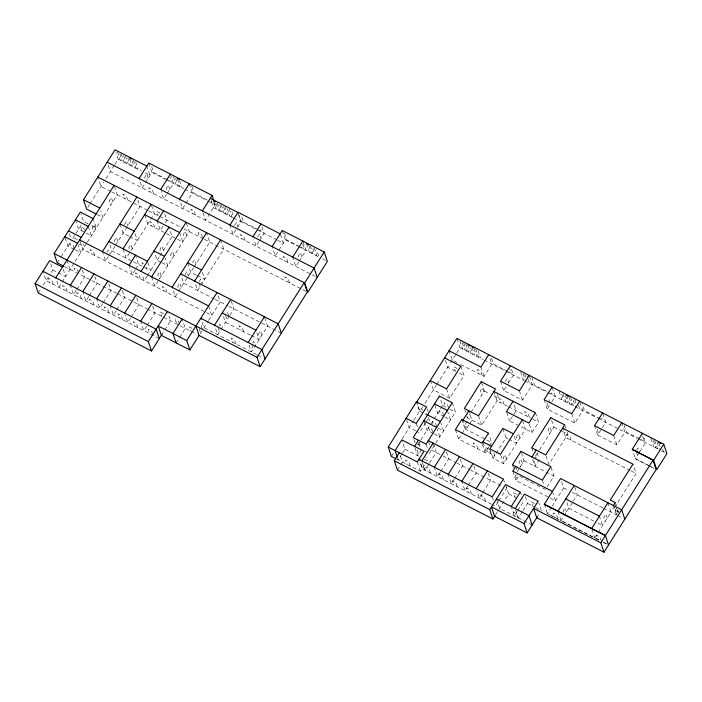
<?xml version="1.0" encoding="UTF-8"?>
<svg xmlns="http://www.w3.org/2000/svg" width="702" height="702" viewBox="0 0 702 702"><rect width="100%" height="100%" fill="white"/><g stroke="black" fill="none" stroke-linecap="round" stroke-linejoin="round"><path stroke-width="0.53" stroke-dasharray="3.51 2.63" d="M391.383 456.432L394.252 451.781M402.281 438.759L413.188 421.209M87.785 207.292L89.505 204.572M90.075 203.668L103.721 182.072M105.923 178.571L114.25 165.4M114.812 164.514L118.155 159.205L115.962 152.641M38.241 293.032L41.032 288.601M43.27 285.065L48.877 276.193M51.123 272.63L52.808 269.963L50.298 262.46M57.274 262.89L60.618 257.599M61.179 256.713L71.06 241.067M72.754 238.39L82.371 223.166M86.872 242.883L58.88 287.188L55.739 277.817M87.311 242.19L117.26 194.779L114.435 186.337M76.272 290.224L73.473 294.656L70.648 286.214M76.834 289.338L84.679 276.913L81.546 267.532M148.789 163.048L151.93 172.429L142.173 187.873L139.031 178.492M106.862 252.351L108.354 249.991L109.512 253.44M124.324 224.701L126.316 221.551L127.764 225.868M114.909 246.209L105.563 261.012L102.422 251.641M115.497 245.288L140.04 206.432L137.215 197.99M88.733 296.595L85.934 301.026L82.792 291.646M89.294 295.709L97.139 283.283L94.314 274.842M166.637 194.375L163.768 198.92L161.258 191.409M167.208 193.462L173.526 183.476L170.384 174.096M102.624 303.703L99.824 308.134L96.683 298.754M103.185 302.816L111.03 290.391L108.205 281.95M135.126 270.051L132.213 274.649L129.387 266.207M135.705 269.129L138.61 264.522L135.477 255.142M163.004 226.141L160.293 230.44L157.151 221.06M165.181 222.701L166.813 220.121L163.987 211.679M116.207 310.653L113.408 315.084L110.267 305.703M116.769 309.766L124.614 297.341L121.788 288.899M147.087 276.167L144.182 280.774L141.98 274.21M147.56 275.421L159.907 255.879M160.021 255.695L172.139 236.504L169.006 227.123M130.59 318.006L127.79 322.446L125.281 314.944M131.151 317.12L138.996 304.703L135.863 295.323M214.654 202.957L215.286 204.835L205.528 220.279L202.387 210.898M146.604 326.202L143.796 330.633L140.97 322.192M147.166 325.316L155.01 312.89L152.185 304.449M184.863 274.894L186.855 271.735L188.294 276.053M192.523 262.767L194.515 259.617L195.955 263.926M193.612 267.646L175.272 296.683L172.13 287.302M193.971 267.076L209.749 242.093L206.923 233.652M161.355 335.354L164.365 330.589M164.794 329.905L170.525 320.832L167.699 312.39M199.228 281.467L200.719 279.098L202.158 283.415M234.591 225.421L236.583 222.262L238.022 226.579M238.329 213.189L241.155 221.63L233.099 234.389L229.958 225.009M176.114 342.909L178.984 338.373M179.554 337.46L185.293 328.387L182.151 319.006M257.643 237.013L259.635 233.863L261.074 238.171M200.14 333.696L203.08 329.027M203.659 328.115L208.275 320.814M208.599 320.305L220.217 301.913L217.076 292.532M258.924 241.576L256.046 246.13L253.852 239.566M259.503 240.663L264.101 233.38L261.284 224.938M219.042 325.746L220.042 324.166L221.481 328.483M229.335 316.058L217.594 334.635L214.461 325.254M229.791 315.33L233.863 308.889L231.037 300.447M282.23 230.51L285.372 239.891L275.228 255.94L272.095 246.56M298.657 262.03L295.849 266.488L292.708 257.107M299.227 261.135L305.984 250.438L303.159 241.997M252.755 342.997L253.755 341.418L255.195 345.735M413.768 420.296L419.533 411.17L416.391 401.79M422.683 406.879L419.866 411.337L416.725 401.956M424.947 403.308L436.267 385.38M436.837 384.468L449.964 363.697M450.526 362.811L456.116 353.957M456.669 353.071L460.021 347.771L456.888 338.39M402.149 453.703L398.218 459.924L397.595 458.055M402.711 452.816L404.966 449.254L402.141 440.812M425.702 422.771L419.357 432.809L416.576 431.388M426.272 421.867L429.159 417.304M397.411 470.129L400.228 465.672M400.789 464.777L402.474 462.1L400.28 455.537M417.497 445.208L420.454 440.523M420.84 439.908L442.567 405.519L439.434 396.139M430.265 380.528L433.406 389.908L449.701 398.253L464.022 375.579L460.881 366.198M421.569 449.622L417.69 455.765L414.549 446.384M429.194 453.527L455.387 412.074L452.246 402.694M396.516 459.055L420.472 471.305L426.088 462.416M460.889 364.592L484.038 376.43L491.856 364.057L489.031 355.616M428.948 464.013L425.026 470.226L422.2 461.784M429.51 463.127L436.24 452.483L433.099 443.102M497.376 394.621L498.631 398.367L481.695 425.166L467.444 417.874L470.366 413.259M470.954 412.337L484.38 391.075L481.239 381.695M467.084 421.34L465.593 423.701L467.032 428.018M488.829 446.867L485.196 452.614L458.546 438.978L461.451 434.371M462.039 433.45L464.943 428.843L462.118 420.401M469.05 424.824L466.128 429.448L462.987 420.077M469.638 423.894L471.972 420.191L469.155 411.749M440.286 472.165L437.486 476.597L434.345 467.216M440.847 471.279L448.692 458.854L445.867 450.412M505.256 381.476L507.248 378.325L508.687 382.643M529.475 376.307L532.3 384.749L522.542 400.193L503.694 390.549L507.713 384.187M508.283 383.274L513.452 375.105L510.31 365.724M454.176 479.273L451.377 483.704L448.236 474.324M454.738 478.387L462.583 465.961L459.757 457.52M489.268 446.165L491.602 442.479L488.46 433.099M467.76 486.223L464.961 490.654L461.819 481.274M468.322 485.336L476.167 472.911L473.341 464.47M535.459 412.75L538.601 422.121L532.081 432.441L509.617 420.954L513.416 414.935M513.961 414.075L516.137 410.635L513.311 402.193M522.683 420.638L525.508 429.08L503.641 463.697L493.032 458.266L505.984 437.767L503.158 429.326M482.151 493.576L479.343 498.016L476.833 490.514M482.713 492.69L490.558 480.273L487.416 470.893M579.949 402.132L582.774 410.573L574.841 423.13L547.279 409.02L551.245 402.746M551.807 401.851L555.212 396.463L552.386 388.022M498.157 501.772L495.358 506.203L492.462 504.729M498.718 500.886L506.563 488.46L505.308 484.705M517.304 471.516L519.568 467.936M520.129 467.041L524.087 460.775L520.954 451.395M552.43 491.391L555.572 500.772L515.935 480.493L518.857 475.859L516.426 474.613M495.691 514.54L508.696 493.954L505.87 485.512M535.415 456.291L538.882 450.816M539.452 449.903L553.86 427.088L550.728 417.708M539.39 459.529L535.056 466.382L532.23 457.941M517.198 511.425L514.347 515.935L511.521 507.493M517.769 510.521L523.464 501.509L522.832 499.631M567.225 432.371L567.857 434.248L548.832 464.364L545.7 454.984M522.393 511.644L518.383 517.997L515.242 508.617M522.972 510.731L527.562 503.474L525.043 495.972M547.2 486.802L553.983 476.07L550.842 466.69M536.723 517.769L539.592 513.232M551.509 507.204L547.437 513.645L559.073 519.62M552.088 506.291L563.706 487.899L560.88 479.457M621.779 422.744L624.912 432.125L616.856 444.875L597.674 435.065L601.702 428.685M602.281 427.781L605.729 422.314L602.597 412.934M544.304 504.264L547.437 513.645L561.082 520.63L572.823 502.044M573.28 501.316L577.351 494.884L574.526 486.442M636.574 450.254L638.065 447.885L639.504 452.202M639.329 452.483L635.389 458.722L647.656 465.136M639.891 451.588L645.524 442.672L642.699 434.231M562.048 521.121L594.796 537.872L611.065 512.127L607.923 502.746M614.566 507.581L636.091 473.508L632.95 464.127M616.716 507.985L615.329 510.196L616.768 514.505M617.742 510.091L618.374 511.969L616.514 514.917L613.372 505.537M299.798 246.56L286.785 239.9L284.275 232.397M300.728 247.034L304.449 248.938L302.878 244.243M285.372 239.891L297.551 246.121M298.49 246.604L319.112 257.151L316.602 249.649M322.499 258.889L327.36 261.372M167.681 179.765L153.729 172.631L151.22 165.128M168.612 180.238L171.393 181.669L169.831 176.974M207.195 199.982L194.173 193.322L191.664 185.819M151.93 172.429L165.075 179.15M166.014 179.633L183.889 188.777M184.837 189.259L206.695 200.439M207.643 200.93L215.286 204.835M258.327 229.703L243.454 222.095L240.944 214.593M259.257 230.177L261.118 231.133L260.179 228.317M241.155 221.63L256.449 229.457M257.406 229.949L276.57 239.751M277.536 240.242L283.283 243.19L280.151 233.81M232.467 217.453L213.461 207.722L210.951 200.219M233.424 217.936L241.023 221.832L238.206 213.382M118.155 159.205L141.313 171.051M145.165 173.025L149.991 175.491L146.85 166.111M507.52 371.297L493.576 364.154L491.067 356.651M508.45 371.77L511.24 373.192L509.67 368.506M546.577 391.268L534.485 385.091L531.976 377.579M550.289 393.173L552.149 394.129L551.21 391.312M600.298 418.752L584.494 410.67L581.984 403.167M639.531 438.829L626.517 432.169L624.008 424.666M640.461 439.303L644.182 441.207L642.611 436.521M460.021 347.771L483.169 359.617M484.134 360.108L505.001 370.779M505.94 371.261L523.815 380.405M524.763 380.888L546.621 392.067M547.569 392.558L574.218 406.195M575.175 406.677L597.121 417.909M598.078 418.401L637.091 438.355M638.03 438.838L658.16 449.131M661.512 450.851L666.9 453.606M315.277 276.43L110.337 171.586L107.52 163.145M457.028 362.618L452.202 360.144L449.069 350.763M159.951 213.039L156.669 211.363L158.108 215.672M649.964 466.181L635.389 458.722L632.248 449.341M650.929 466.672L655.791 469.155M457.195 368.506L453.904 366.83L455.352 371.139M110.714 191.427L100.956 186.434L97.824 177.053M111.697 191.927L147.797 210.398M148.771 210.898L182.932 228.369M183.906 228.87L203.422 238.855M204.396 239.356L306.862 291.778M455.396 371.165L447.727 367.243L444.585 357.862M459.231 373.131L464.022 375.579M484.38 391.075L490.075 393.998M493.875 395.937L498.631 398.367M553.86 427.088L561.328 430.905M562.258 431.388L567.857 434.248M507.546 406.239L497.051 400.868L493.91 391.488M508.502 406.73L532.046 418.778M532.985 419.252L538.601 422.121M630.308 470.551L565.777 437.539L562.951 429.097M631.273 471.042L636.091 473.508M97.183 214.505L102.94 217.445L100.746 210.881M128.808 236.144L123.113 233.231L119.972 223.85M129.765 236.635L137.364 240.523L134.222 231.142M196.323 275.07L190.725 272.209L187.592 262.829M197.253 275.544L204.721 279.361L201.579 269.98M88.04 223.78L83.459 221.437L80.949 213.934M91.699 225.649L96.279 227.992L93.138 218.612M505.984 437.767L507.915 438.75M508.88 439.241L516.593 443.19L513.46 433.81M442.567 405.519L448.973 408.792M449.894 409.266L455.387 412.074M160.995 262.241L157.134 260.267L153.992 250.886M161.951 262.732L167.743 265.698L165.233 258.196M534.845 457.204L536.661 458.134M214.452 298.964L183.749 283.257L180.923 274.815M215.233 299.368L227.869 305.826M228.843 306.326L281.327 333.178M444.068 416.567L437.662 413.285L434.836 404.843M444.98 417.032L450.473 419.84L447.341 410.459M143.585 263.487L141.936 262.645L143.094 266.102M464.943 428.843L491.602 442.479M524.087 460.775L553.983 476.07M618.374 511.969L613.408 509.424L612.776 507.555M419.533 411.17L426.649 414.812L425.491 411.354M489.233 449.298L485.942 447.613L487.39 451.93M563.706 487.899L568.576 490.391M572.341 492.321L603.071 508.037M603.36 508.187L616.567 514.943M617.479 515.408L622.981 518.225M77.317 239.575L74.035 237.89L74.895 240.479M78.922 243.971L84.407 246.779L83.468 243.963M438.022 428.044L443.515 430.861L440.689 422.411M250.412 335.144L225.368 322.332L222.236 312.952M251.377 335.635L259.082 339.575L256.256 331.133M519.813 476.351L535.863 484.555M536.828 485.047L541.698 487.539M542.611 488.013L545.507 489.487M74.272 249.403L67.866 246.121L64.733 236.741M75.193 249.868L80.686 252.676L78.168 245.173M433.38 433.476L426.974 430.203L424.148 421.762M434.301 433.95L439.794 436.758L437.276 429.255M593.91 521.13L568.857 508.318L565.724 498.938M597.762 523.104L602.57 525.561L599.438 516.189M415.645 430.914L409.161 427.597L406.019 418.216M256.809 354.703L203.949 327.658L200.816 318.278M257.731 355.168L263.232 357.985M431.414 450.017L442.155 455.51M442.944 455.914L456.107 462.644M456.791 462.995L469.48 469.489M470.349 469.936L501.851 486.056M163.619 313.715L160.328 312.039L161.776 316.356M191.927 328.203L189.461 326.939L190.909 331.256M516.461 494.348L513.18 492.672L514.619 496.981M534.503 503.448L531.221 501.772L532.66 506.081M417.795 444.12L419.436 444.954L420.884 449.271M527.562 503.474L535.126 507.344M535.81 507.695L541.312 510.512L538.803 503.009M595.717 538.346L602.132 541.628M603.053 542.093L608.555 544.91M64.602 266.637L116.629 293.26M117.603 293.752L146.692 308.634M147.473 309.038L196.297 334.012M508.696 493.954L517.084 498.244M424.429 451.088L427.369 452.588M404.966 449.254L418.506 456.186M424.306 459.152L427.211 460.635L425.956 456.888M52.808 269.963L65.619 276.518L62.487 267.137M491.584 504.282L422.095 468.725L418.962 459.345M532.134 525.035L499.587 508.38L496.446 498.999M159.319 338.575L46.069 280.633L42.927 271.253M562.943 521.612L599.771 540.522M603.65 542.514L606.554 544.015M648.595 465.628L653.316 468.094M662.627 449.087L663.566 451.904M659.002 443.348L660.257 447.095M657.046 442.348L659.555 449.85M654.676 440.356L657.502 448.797M653.386 440.47L655.896 447.973M651.017 438.487L653.843 446.928M636.363 451.904L637.513 455.352M613.723 435.503L616.856 444.875M601.526 417.83L602.158 419.708M597.121 429.343L598.569 433.66M594.541 425.684L597.674 435.065M615.233 502.588L616.181 505.405M617.295 509.713L618.164 512.302M578.448 405.247L579.703 408.994M574.824 399.499L576.079 403.255M573.288 400.272L575.482 406.844M570.612 397.35L573.429 405.791M569.155 397.385L571.665 404.887M566.786 395.393L569.612 403.834M607.169 518.295L605.729 513.978L603.738 517.128L605.177 521.446M571.709 413.75L574.841 423.13M565.391 395.454L567.9 402.957M563.022 393.462L565.847 401.904M561.767 394.384L563.969 400.947M559.09 391.453L561.907 399.894M571.147 440.286L569.699 435.968L566.417 434.284L567.857 438.601M564.715 424.868L565.97 428.624M601.316 541.207L599.868 536.89L596.586 535.205L598.025 539.522M548.999 399.684L550.157 403.141M591.979 529.431L594.796 537.872M547.016 402.843L548.455 407.16M544.138 399.64L547.279 409.02M551.377 431.019L549.938 426.711L547.946 429.861L549.385 434.178M526.939 375.754L527.886 378.571M528.194 379.51L529.448 383.266M524.569 373.771L525.824 377.518M523.06 373.771L525.57 381.274M520.691 371.788L523.516 380.23M566.549 511.969L565.11 507.66L563.118 510.81L563.697 512.539M529.431 417.436L527.983 413.118L524.701 411.442L526.14 415.751M519.401 390.812L522.542 400.193M529.255 423.999L532.081 432.441M557.95 511.249L561.082 520.63M537.188 452.966L539.075 458.59M557.836 518.962L556.396 514.645L553.106 512.969L554.554 517.277M531.704 447.823L532.958 451.579M542.365 480.107L543.936 484.801M534.143 461.24L535.582 465.549M519.928 437.925L518.48 433.608L516.488 436.767L517.936 441.075M500.552 381.168L503.694 390.549M506.791 412.513L509.617 420.954M504.027 404.44L502.579 400.122L499.297 398.446L500.737 402.755M522.393 463.452L520.954 459.134L518.962 462.293L520.41 466.602M478.027 350.763L480.537 358.266M515.724 466.479L517.295 471.174M475.658 348.771L478.483 357.213M480.896 367.049L484.038 376.43M474.192 348.797L476.702 356.3M512.469 464.821L513.416 467.629M482.09 375.438L480.642 371.121L477.36 369.436L478.799 373.754M515.224 475.017L516.663 479.334M472.139 347.744L474.649 355.256M520.322 492.128L521.261 494.936M512.793 471.112L515.935 480.493M470.542 347.709L472.736 354.273M506.633 458.959L505.194 454.642L503.202 457.801L504.641 462.109M483.766 392.041L482.327 387.732L480.335 390.882L481.774 395.2M467.857 344.779L470.682 353.22M465.707 343.682L468.532 352.123M463.653 342.629L466.479 351.07M500.816 455.256L503.641 463.697M462.223 342.673L464.733 350.175M459.854 340.689L462.679 349.131M517.918 517.76L516.479 513.443L513.188 511.767L514.627 516.084M503.422 479.08L504.992 483.775M493.743 452.851L494.682 455.659L486.056 451.254L482.923 441.874M489.891 448.885L493.032 458.266M478.562 415.786L481.695 425.166M489.803 451.026L490.672 453.615M482.379 444.173L485.196 452.614M464.935 410.372L465.566 412.25M466.821 416.005L467.444 417.874M477.825 448.841L476.386 444.524L473.095 442.848L474.543 447.156M492.216 496.823L493.471 500.579M485.652 501.237L484.213 496.928L480.923 495.243L482.371 499.561M446.569 388.873L449.701 398.253M448.543 407.862L447.385 404.405L444.103 402.729L445.542 407.037M455.405 429.598L458.546 438.978M471.428 493.971L469.98 489.654L466.698 487.969L468.137 492.286M443.638 415.628L442.479 412.179L439.198 410.494L440.637 414.812M457.204 486.688L455.756 482.371L452.465 480.694L453.913 485.003M436.679 426.64L435.521 423.192L432.239 421.507L433.099 424.096M427.22 408.88L428.167 411.697M428.51 417.734L430.387 423.367M432.66 431.677L431.791 429.089L428.51 427.413L429.949 431.721M421.92 408.81L422.49 410.538M443.41 479.633L441.97 475.315L438.68 473.639L440.128 477.948M428.589 441.576L429.843 445.322M426.061 444.147L427.632 448.832M416.216 423.429L417.787 428.123M430.502 473.025L429.054 468.708L425.772 467.032L427.211 471.34M419.059 442.12L420.946 447.744M424.613 470.015L423.166 465.698L421.033 464.61L422.481 468.927M413.873 439.47L415.128 443.216M417.093 450.105L418.541 454.422M417.33 461.925L420.472 471.305M410.196 466.049L408.748 461.74L405.458 460.056L406.906 464.373M314.233 247.666L317.058 256.107M312.908 248.534L315.101 255.107M310.223 245.612L313.048 254.054M308.933 245.726L311.442 253.229M306.563 243.734L309.389 252.176M301.869 256.958L300.421 252.641L298.429 255.8L299.587 259.249M287.987 262.469L286.539 258.152L283.257 256.467L284.696 260.784M289.584 282.932L288.136 278.615L284.854 276.939L286.293 281.256M245.121 240.54L243.682 236.223L240.391 234.538L241.839 238.855M231.906 211.723L234.108 218.287M229.229 208.792L232.046 217.234M264.751 317.699L267.576 326.14L251.307 351.886L248.482 343.445M227.378 208.626L229.887 216.128M225.009 206.634L227.834 215.075M223.561 206.678L226.07 214.18M221.191 204.686L224.017 213.127M219.787 204.747L222.297 212.25M261.943 335.047L260.503 330.739L258.512 333.889L259.951 338.206M217.418 202.755L220.244 211.197M216.172 203.668L218.366 210.24M213.487 200.746L216.313 209.187M211.214 200.482L211.846 202.36M220.603 239.873L223.745 249.254L197.736 290.417L194.919 281.976M251.764 344.568L253.203 348.885M243.673 331.695L242.225 327.378L238.943 325.693L240.382 330.01M189.233 183.74L192.374 193.111L182.617 208.564L179.475 199.184M195.542 215.172L194.103 210.854L190.812 209.178L192.26 213.496M202.509 237.671L201.351 234.222L198.069 232.537L199.508 236.855M227.501 312.364L228.65 315.812M235.933 344.024L234.494 339.707L231.204 338.022L232.652 342.339M225.509 315.514L226.948 319.831M179.545 180.335L182.064 187.838M177.492 179.282L180.002 186.785M175.667 178.352L178.176 185.855M173.297 176.36L176.123 184.801M186.442 223.175L189.268 231.616L154.791 286.205L151.65 276.825M218.05 327.325L219.489 331.634M186.793 235.53L185.354 231.221L183.362 234.371L184.801 238.689M169.787 189.391L168.34 185.074L166.348 188.224L167.506 191.681M208.599 305.958L211.732 315.338L82.775 249.359L79.642 239.979M199.017 283.117L200.167 286.565M179.615 232.555L182.757 241.936L147.771 224.035L144.638 214.654M201.141 325.5L202.299 328.948M199.149 328.65L200.596 332.967M153.536 193.682L152.097 189.373L148.806 187.688L150.254 192.006M148.192 178.343L146.744 174.026L144.752 177.176L145.621 179.765M174.026 255.756L172.578 251.439L170.586 254.598L172.034 258.906M181.134 287.39L179.694 283.073L177.703 286.232L178.562 288.82M151.465 205.282L154.291 213.724L126.211 258.178L123.069 248.798M135.67 161.943L138.18 169.445M133.301 159.959L136.127 168.401M163.408 250.324L161.969 246.016L159.977 249.166L161.135 252.615M154.686 227.571L153.238 223.262L149.956 221.578L151.395 225.895M132.151 160.925L134.345 167.488M129.782 158.933L132.292 166.435M127.869 157.95L130.379 165.461M125.5 155.967L128.326 164.408M123.657 155.8L126.176 163.303M179.466 323.973L178.598 321.384L175.316 319.7L176.755 324.017M121.297 153.817L124.122 162.259M167.015 292.453L165.567 288.136L162.276 286.46L163.724 290.768M161.267 275.947L159.819 271.63L157.827 274.789L159.275 279.098M119.858 153.861L122.376 161.363M117.497 151.869L120.314 160.31M127.65 200.088L126.202 195.779L122.92 194.094L124.359 198.412M147.753 262.206L150.579 270.647L111.96 250.886L109.135 242.444M146.095 266.918L146.665 268.647M132.248 248.613L130.809 244.296L128.817 247.455L129.677 250.044M140.268 278.773L138.829 274.456L135.539 272.78L136.987 277.088M112.811 201.807L111.372 197.499L109.38 200.649L110.819 204.966M152.729 334.485L151.571 331.037L148.289 329.352L149.728 333.669M117.839 241.576L116.4 237.258L114.408 240.409L115.277 242.997M137.908 327.623L136.469 323.306L133.178 321.621L134.626 325.939M95.595 229.071L94.156 224.754L92.164 227.913L93.603 232.222M122.666 319.822L121.218 315.505L117.936 313.829L119.375 318.146M88.233 226.386L91.365 235.767L78.554 229.203L75.412 219.831M94.84 255.537L93.401 251.219L90.11 249.535L91.558 253.852M84.363 230.037L83.792 228.308L80.502 226.632L81.95 230.94M108.915 312.794L107.476 308.476L104.186 306.792L105.633 311.109M94.129 305.23L92.69 300.912L89.4 299.227L90.848 303.545M69.401 233.652L70.656 237.408M74.175 248.631L73.017 245.182L69.735 243.497L71.174 247.815M78.536 273.052L77.387 269.603L74.096 267.918L75.544 272.236M81.344 298.683L79.896 294.366L76.615 292.69L78.054 296.999M66.953 260.065L70.095 269.445M67.331 291.514L65.883 287.197L62.601 285.521L64.04 289.829M53.106 284.24L51.667 279.922L48.377 278.238L49.824 282.555"/><path stroke-width="1.05" d="M395.656 458.617L391.383 456.432L388.25 447.051L416.391 401.79L426.597 407.011L416.216 423.429L406.019 418.216M96.227 214.013L86.636 209.108L83.503 199.728L115.023 149.824L146.85 166.111M162.118 334.143L151.492 350.965L38.241 293.032L35.1 283.652L49.666 260.582L62.487 267.137M63.68 266.172L57.274 262.89L54.142 253.51L80.326 212.057L93.138 218.612M55.739 277.817L114.119 185.398M70.332 285.275L81.546 267.532M139.031 178.492L148.789 163.048L212.144 195.454L214.031 201.088M102.422 251.641L136.899 197.051M82.792 291.646L93.998 273.903M123.069 248.798L151.149 204.343M160.626 189.54L170.384 174.096M96.683 298.754L107.889 281.011M129.08 265.268L135.477 255.142M157.151 221.06L163.671 210.749M110.267 305.703L121.472 287.96M179.475 199.184L189.233 183.74M141.041 271.393L169.006 227.123M124.649 313.066L135.863 295.323M151.65 276.825L186.135 222.236M202.387 210.898L212.144 195.454M140.663 321.253L151.869 303.51M172.13 287.302L206.607 232.713M151.492 350.965L148.35 341.584L167.392 311.451M229.958 225.009L238.013 212.25L280.151 233.81M194.603 281.037L220.603 239.873M182.151 319.006L172.982 333.529L176.114 342.909M195.911 326.044L199.043 335.424L189.873 349.947L186.732 340.567L217.076 292.532M252.913 236.749L260.968 223.999M214.461 325.254L230.721 299.508M272.095 246.56L282.23 230.51L324.219 251.992L327.36 261.372L307.836 292.278L304.694 282.897L97.824 177.053M292.708 257.107L302.843 241.058M248.175 342.506L264.435 316.76M260.161 366.69L257.02 357.309L304.194 282.634L307.327 292.014L260.161 366.69L199.043 335.424M304.694 282.897L324.219 251.992M416.725 401.956L456.888 338.39L663.759 444.226L666.9 453.606L656.765 469.656L653.623 460.275L632.248 449.341L642.391 433.292M495.235 515.268L492.892 518.98L397.411 470.129L394.27 460.749L399.341 452.72M414.549 446.384L418.427 440.242M488.715 354.677L480.896 367.049L449.069 350.763M421.893 460.845L433.099 443.102M462.987 420.077L468.839 410.81M434.345 467.216L445.559 449.473M510.31 365.724L500.552 381.168L519.401 390.812L529.159 375.368M448.236 474.324L459.45 456.581M461.819 481.274L473.034 463.531M512.995 401.254L506.475 411.574L528.939 423.06L535.459 412.75L493.91 391.488M476.21 488.636L487.416 470.893M522.376 419.699L500.508 454.317L489.891 448.885L502.851 428.387L513.46 433.81M552.07 387.083L544.138 399.64L571.709 413.75L579.641 401.193M515.724 466.479L512.793 471.112L552.43 491.391M492.892 518.98L489.75 509.599L505.563 484.573L520.322 492.128L511.205 506.554M531.914 457.002L536.249 450.149M515.242 508.617L524.42 494.094L538.171 501.131L523.999 523.569L527.141 532.95L537.302 516.865M605.352 535.626L544.304 504.264L560.565 478.518L621.682 509.784L624.815 519.164M602.597 412.934L594.541 425.684L613.723 435.503L621.779 422.744M557.95 511.249L574.21 485.503M591.663 528.492L607.923 502.746M613.372 505.537L615.233 502.588L610.266 500.043L632.95 464.127L562.635 428.159M653 460.196L656.142 469.577L603.966 552.176L600.824 542.795L653 460.196L632.248 449.341M653.623 460.275L663.759 444.226M306.563 243.734L308.617 244.787M177.185 178.343L179.238 179.396M210.319 198.341L237.89 212.452M213.487 200.746L215.54 201.79M129.466 157.994L131.52 159.047M467.857 344.779L469.91 345.832M471.823 346.814L473.876 347.859M566.786 395.393L568.848 396.446M658.687 442.409L660.74 443.462M107.204 162.206L314.084 268.041L317.216 277.422M444.585 357.862L460.881 366.198L446.569 388.873L430.265 380.528M144.638 214.654L179.615 232.555M83.503 199.728L99.798 208.064M119.972 223.85L134.222 231.142M187.592 262.829L201.579 269.98M153.992 250.886L164.601 256.318M75.412 219.831L88.233 226.386M180.607 273.877L278.185 323.797L281.327 333.178M434.52 403.904L447.341 410.459M108.819 241.506L147.438 261.267M482.923 441.874L491.54 446.279M68.454 230.844L81.274 237.399M427.562 414.917L440.382 421.481M79.642 239.979L208.599 305.958M222.236 312.952L255.949 330.194M64.733 236.741L77.545 243.296M423.832 420.823L436.653 427.378M565.724 498.938L599.438 516.189M200.816 318.278L261.925 349.543L265.066 358.924M428.273 440.637L503.422 479.08L492.216 496.823L418.962 459.345M54.142 253.51L257.02 357.309M544.304 504.264L605.414 535.529L608.494 545.006M600.824 542.795L533.59 508.388L536.723 517.769L603.966 552.176M186.732 340.567L158.213 325.974L161.355 335.354L189.873 349.947M496.446 498.999L529.001 515.654L532.134 525.035M388.25 447.051L417.33 461.925L424.069 451.254L401.825 439.873L395.086 450.544L397.279 457.116M42.927 271.253L156.177 329.194L159.319 338.575M523.999 523.569L491.444 506.914L494.585 516.295L527.141 532.95M394.27 460.749L489.75 509.599M35.1 283.652L148.35 341.584M439.434 396.139L413.241 437.592L426.061 444.147L452.246 402.694L439.434 396.139M481.239 381.695L464.312 408.494L478.562 415.786L495.489 388.987L481.239 381.695M461.802 419.471L455.405 429.598L482.063 443.234L488.46 433.099L461.802 419.471M520.954 451.395L512.469 464.821L542.365 480.107L550.842 466.69L520.954 451.395M550.728 417.708L531.704 447.823L545.7 454.984L564.715 424.868L550.728 417.708"/></g></svg>
